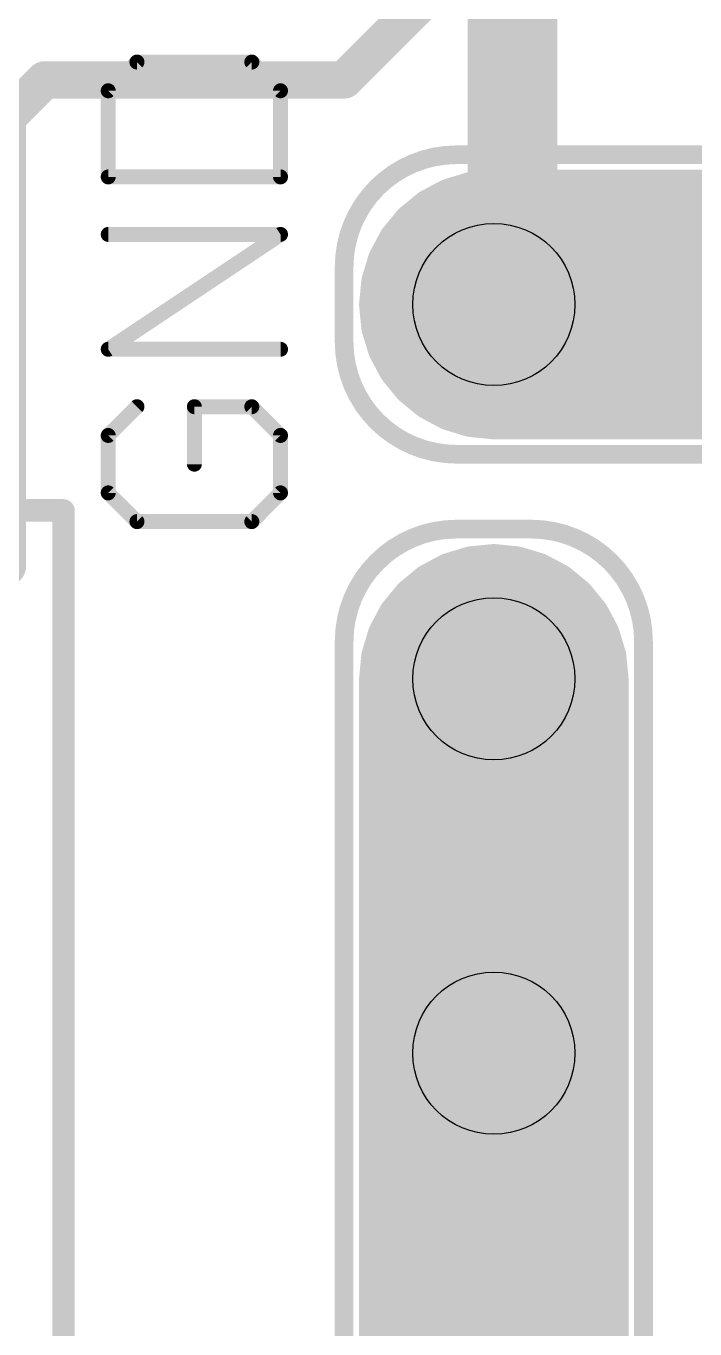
# Model space of a CAD drawing. Extents: x -0.4 to 91.5, y -0.3 to 57.4.
# Drawn here: x 34.67 to 39.21, y 38.13 to 46.97 of the extents above; entities that cross this region are included whole.
import ezdxf

# ---------------------------------------------------------------- set-up
doc = ezdxf.new("R2010")
doc.units = 0
for name, color, linetype in [('1', 12, 'CONTINUOUS'), ('16', 132, 'CONTINUOUS'), ('20', 53, 'CONTINUOUS'), ('21', 253, 'CONTINUOUS')]:
    doc.layers.add(name, color=color, linetype=linetype)

msp = doc.modelspace()

# ---------------------------------------------------------------- linework, layer by layer
at = {"layer": '1'}
for points, const_width in [([(36.83, 46.609), (37.592, 47.371)], 0.254), ([(34.544, 46.355), (34.798, 46.609)], 0.254), ([(34.798, 46.609), (36.83, 46.609)], 0.254), ([(34.544, 43.307), (34.544, 46.355)], 0.254), ([(37.5544, 45.789), (37.6973, 45.8324)], 0.3048), ([(37.6973, 45.8324), (37.846, 45.847)], 0.3048), ([(37.846, 45.847), (65.786, 45.847)], 0.3048), ([(37.4227, 45.7186), (37.5544, 45.789)], 0.3048), ([(37.3072, 45.6238), (37.4227, 45.7186)], 0.3048), ([(37.4253, 45.72), (66.2067, 45.72)], 0.3048), ([(37.2124, 45.5083), (37.3072, 45.6238)], 0.3048), ([(37.142, 45.3766), (37.2124, 45.5083)], 0.3048), ([(37.1626, 45.4152), (66.4694, 45.4152)], 0.3048), ([(37.0986, 45.2337), (37.142, 45.3766)], 0.3048), ([(37.084, 45.085), (37.0986, 45.2337)], 0.3048), ([(37.0986, 44.9363), (37.084, 45.085)], 0.3048), ([(37.0865, 45.1104), (66.5455, 45.1104)], 0.3048), ([(37.142, 44.7934), (37.0986, 44.9363)], 0.3048), ([(37.1383, 44.8056), (66.4937, 44.8056)], 0.3048), ([(37.2124, 44.6617), (37.142, 44.7934)], 0.3048), ([(37.3072, 44.5462), (37.2124, 44.6617)], 0.3048), ([(37.4227, 44.4514), (37.3072, 44.5462)], 0.3048), ([(37.3625, 44.5008), (66.2695, 44.5008)], 0.3048), ([(37.5544, 44.381), (37.4227, 44.4514)], 0.3048), ([(37.6973, 44.3376), (37.5544, 44.381)], 0.3048), ([(37.846, 44.323), (37.6973, 44.3376)], 0.3048), ([(65.786, 44.323), (37.846, 44.323)], 0.3048), ([(33.655, 42.418), (34.544, 43.307)], 0.254), ([(37.5544, 43.249), (37.6973, 43.2924)], 0.3048), ([(37.6619, 43.2816), (38.0301, 43.2816)], 0.3048), ([(37.6973, 43.2924), (37.846, 43.307)], 0.3048), ([(37.846, 43.307), (37.9947, 43.2924)], 0.3048), ([(37.9947, 43.2924), (38.1376, 43.249)], 0.3048), ([(37.3072, 43.0838), (37.4227, 43.1786)], 0.3048), ([(37.4227, 43.1786), (37.5544, 43.249)], 0.3048), ([(38.1376, 43.249), (38.2693, 43.1786)], 0.3048), ([(38.2693, 43.1786), (38.3848, 43.0838)], 0.3048), ([(37.2124, 42.9683), (37.3072, 43.0838)], 0.3048), ([(38.3848, 43.0838), (38.4796, 42.9683)], 0.3048), ([(37.142, 42.8366), (37.2124, 42.9683)], 0.3048), ([(37.2194, 42.9768), (38.4726, 42.9768)], 0.3048), ([(38.4796, 42.9683), (38.55, 42.8366)], 0.3048), ([(37.0986, 42.6937), (37.142, 42.8366)], 0.3048), ([(38.55, 42.8366), (38.5934, 42.6937)], 0.3048), ([(37.084, 42.545), (37.0986, 42.6937)], 0.3048), ([(37.0965, 42.672), (38.5955, 42.672)], 0.3048), ([(38.5934, 42.6937), (38.608, 42.545)], 0.3048), ([(37.084, 32.385), (37.084, 42.545)], 0.3048), ([(38.608, 42.545), (38.608, 32.385)], 0.3048), ([(37.084, 42.3672), (38.608, 42.3672)], 0.3048), ([(37.084, 42.0624), (38.608, 42.0624)], 0.3048), ([(37.084, 41.7576), (38.608, 41.7576)], 0.3048), ([(37.084, 41.4528), (38.608, 41.4528)], 0.3048), ([(37.084, 41.148), (38.608, 41.148)], 0.3048), ([(37.084, 40.8432), (38.608, 40.8432)], 0.3048), ([(37.084, 40.5384), (38.608, 40.5384)], 0.3048), ([(37.084, 40.2336), (38.608, 40.2336)], 0.3048), ([(37.084, 39.9288), (38.608, 39.9288)], 0.3048), ([(37.084, 39.624), (38.608, 39.624)], 0.3048), ([(37.084, 39.3192), (38.608, 39.3192)], 0.3048), ([(37.084, 39.0144), (38.608, 39.0144)], 0.3048), ([(37.084, 38.7096), (38.608, 38.7096)], 0.3048), ([(37.084, 38.4048), (38.608, 38.4048)], 0.3048), ([(37.084, 38.1), (38.608, 38.1)], 0.3048)]:
    msp.add_lwpolyline(points, dxfattribs=dict(at, const_width=const_width))
for points, const_width in [([(34.798, 46.6725, 1), (34.798, 46.5455)], 0.127), ([(34.8429, 46.5641, 1), (34.7531, 46.6539)], 0.127), ([(36.7851, 46.6539, 1), (36.8749, 46.5641)], 0.127), ([(36.83, 46.5455, 1), (36.83, 46.6725)], 0.127), ([(34.6075, 46.355, 1), (34.4805, 46.355)], 0.127), ([(37.6899, 45.9082, 1), (37.7048, 45.7565)], 0.1524), ([(37.7195, 45.7594, 1), (37.6752, 45.9053)], 0.1524), ([(37.846, 45.9232, 1), (37.846, 45.7708)], 0.1524), ([(37.8535, 45.7712, 1), (37.8385, 45.9228)], 0.1524), ([(37.5323, 45.8619, 1), (37.5765, 45.7161)], 0.1524), ([(37.5903, 45.7218, 1), (37.5185, 45.8562)], 0.1524), ([(37.3867, 45.7858, 1), (37.4586, 45.6514)], 0.1524), ([(37.4253, 45.7962, 1), (37.4253, 45.6438)], 0.1524), ([(37.471, 45.6597, 1), (37.3743, 45.7775)], 0.1524), ([(37.2588, 45.6827, 1), (37.3555, 45.5649)], 0.1524), ([(37.3661, 45.5755, 1), (37.2483, 45.6722)], 0.1524), ([(37.1535, 45.5567, 1), (37.2713, 45.46)], 0.1524), ([(37.2796, 45.4724, 1), (37.1452, 45.5443)], 0.1524), ([(37.1626, 45.4914, 1), (37.1626, 45.339)], 0.1524), ([(37.0748, 45.4125, 1), (37.2092, 45.3407)], 0.1524), ([(37.2149, 45.3545, 1), (37.0691, 45.3987)], 0.1524), ([(37.1745, 45.2262, 1), (37.0228, 45.2411)], 0.1524), ([(37.0257, 45.2558, 1), (37.1716, 45.2115)], 0.1524), ([(37.1598, 45.0925, 1), (37.0082, 45.0775)], 0.1524), ([(37.0865, 45.1866, 1), (37.0865, 45.0342)], 0.1524), ([(37.0082, 45.0925, 1), (37.1598, 45.0775)], 0.1524), ([(37.1716, 44.9585, 1), (37.0257, 44.9142)], 0.1524), ([(37.0228, 44.9289, 1), (37.1745, 44.9438)], 0.1524), ([(37.1383, 44.8818, 1), (37.1383, 44.7294)], 0.1524), ([(37.2092, 44.8293, 1), (37.0748, 44.7575)], 0.1524), ([(37.0691, 44.7713, 1), (37.2149, 44.8155)], 0.1524), ([(37.2713, 44.71, 1), (37.1535, 44.6133)], 0.1524), ([(37.1452, 44.6257, 1), (37.2796, 44.6976)], 0.1524), ([(37.3555, 44.6051, 1), (37.2588, 44.4873)], 0.1524), ([(37.2483, 44.4978, 1), (37.3661, 44.5945)], 0.1524), ([(37.3625, 44.577, 1), (37.3625, 44.4246)], 0.1524), ([(37.4586, 44.5186, 1), (37.3867, 44.3842)], 0.1524), ([(37.3743, 44.3925, 1), (37.471, 44.5103)], 0.1524), ([(37.5765, 44.4539, 1), (37.5323, 44.3081)], 0.1524), ([(37.5185, 44.3138, 1), (37.5903, 44.4482)], 0.1524), ([(37.7048, 44.4135, 1), (37.6899, 44.2618)], 0.1524), ([(37.6752, 44.2647, 1), (37.7195, 44.4106)], 0.1524), ([(37.846, 44.3992, 1), (37.846, 44.2468)], 0.1524), ([(37.8385, 44.2472, 1), (37.8535, 44.3988)], 0.1524), ([(37.6619, 43.3578, 1), (37.6619, 43.2054)], 0.1524), ([(37.6899, 43.3682, 1), (37.7048, 43.2165)], 0.1524), ([(37.7195, 43.2194, 1), (37.6752, 43.3653)], 0.1524), ([(37.8535, 43.3828, 1), (37.8385, 43.2312)], 0.1524), ([(37.8535, 43.2312, 1), (37.8385, 43.3828)], 0.1524), ([(38.0168, 43.3653, 1), (37.9725, 43.2194)], 0.1524), ([(37.9872, 43.2165, 1), (38.0021, 43.3682)], 0.1524), ([(38.0301, 43.2054, 1), (38.0301, 43.3578)], 0.1524), ([(34.4805, 43.307, 1), (34.6075, 43.307)], 0.127), ([(37.3867, 43.2458, 1), (37.4586, 43.1114)], 0.1524), ([(37.471, 43.1197, 1), (37.3743, 43.2375)], 0.1524), ([(37.5323, 43.3219, 1), (37.5765, 43.1761)], 0.1524), ([(37.5903, 43.1818, 1), (37.5185, 43.3162)], 0.1524), ([(38.1735, 43.3162, 1), (38.1017, 43.1818)], 0.1524), ([(38.1155, 43.1761, 1), (38.1597, 43.3219)], 0.1524), ([(38.3177, 43.2375, 1), (38.221, 43.1197)], 0.1524), ([(38.2334, 43.1114, 1), (38.3053, 43.2458)], 0.1524), ([(37.3661, 43.0355, 1), (37.2483, 43.1322)], 0.1524), ([(38.4437, 43.1322, 1), (38.3259, 43.0355)], 0.1524), ([(37.2588, 43.1427, 1), (37.3555, 43.0249)], 0.1524), ([(38.3365, 43.0249, 1), (38.4332, 43.1427)], 0.1524), ([(37.1535, 43.0167, 1), (37.2713, 42.92)], 0.1524), ([(37.2194, 43.053, 1), (37.2194, 42.9006)], 0.1524), ([(37.2796, 42.9324, 1), (37.1452, 43.0043)], 0.1524), ([(38.5468, 43.0043, 1), (38.4124, 42.9324)], 0.1524), ([(38.4207, 42.92, 1), (38.5385, 43.0167)], 0.1524), ([(38.4726, 42.9006, 1), (38.4726, 43.053)], 0.1524), ([(37.2149, 42.8145, 1), (37.0691, 42.8587)], 0.1524), ([(38.6229, 42.8587, 1), (38.4771, 42.8145)], 0.1524), ([(37.0748, 42.8725, 1), (37.2092, 42.8007)], 0.1524), ([(38.4828, 42.8007, 1), (38.6172, 42.8725)], 0.1524), ([(37.0965, 42.7482, 1), (37.0965, 42.5958)], 0.1524), ([(37.0257, 42.7158, 1), (37.1716, 42.6715)], 0.1524), ([(37.1745, 42.6862, 1), (37.0228, 42.7011)], 0.1524), ([(38.6692, 42.7011, 1), (38.5175, 42.6862)], 0.1524), ([(38.5204, 42.6715, 1), (38.6663, 42.7158)], 0.1524), ([(38.5955, 42.5958, 1), (38.5955, 42.7482)], 0.1524), ([(37.1602, 42.545, 1), (37.0078, 42.545)], 0.1524), ([(37.0082, 42.5525, 1), (37.1598, 42.5375)], 0.1524), ([(38.6842, 42.545, 1), (38.5318, 42.545)], 0.1524), ([(38.5322, 42.5375, 1), (38.6838, 42.5525)], 0.1524), ([(37.084, 42.4434, 1), (37.084, 42.291)], 0.1524), ([(38.608, 42.291, 1), (38.608, 42.4434)], 0.1524), ([(37.084, 42.1386, 1), (37.084, 41.9862)], 0.1524), ([(38.608, 41.9862, 1), (38.608, 42.1386)], 0.1524), ([(37.084, 41.8338, 1), (37.084, 41.6814)], 0.1524), ([(38.608, 41.6814, 1), (38.608, 41.8338)], 0.1524), ([(37.084, 41.529, 1), (37.084, 41.3766)], 0.1524), ([(38.608, 41.3766, 1), (38.608, 41.529)], 0.1524), ([(37.084, 41.2242, 1), (37.084, 41.0718)], 0.1524), ([(38.608, 41.0718, 1), (38.608, 41.2242)], 0.1524), ([(37.084, 40.9194, 1), (37.084, 40.767)], 0.1524), ([(38.608, 40.767, 1), (38.608, 40.9194)], 0.1524), ([(37.084, 40.6146, 1), (37.084, 40.4622)], 0.1524), ([(38.608, 40.4622, 1), (38.608, 40.6146)], 0.1524), ([(37.084, 40.3098, 1), (37.084, 40.1574)], 0.1524), ([(38.608, 40.1574, 1), (38.608, 40.3098)], 0.1524), ([(37.084, 40.005, 1), (37.084, 39.8526)], 0.1524), ([(38.608, 39.8526, 1), (38.608, 40.005)], 0.1524), ([(37.084, 39.7002, 1), (37.084, 39.5478)], 0.1524), ([(38.608, 39.5478, 1), (38.608, 39.7002)], 0.1524), ([(37.084, 39.3954, 1), (37.084, 39.243)], 0.1524), ([(38.608, 39.243, 1), (38.608, 39.3954)], 0.1524), ([(37.084, 39.0906, 1), (37.084, 38.9382)], 0.1524), ([(38.608, 38.9382, 1), (38.608, 39.0906)], 0.1524), ([(37.084, 38.7858, 1), (37.084, 38.6334)], 0.1524), ([(38.608, 38.6334, 1), (38.608, 38.7858)], 0.1524), ([(37.084, 38.481, 1), (37.084, 38.3286)], 0.1524), ([(38.608, 38.3286, 1), (38.608, 38.481)], 0.1524), ([(37.084, 38.1762, 1), (37.084, 38.0238)], 0.1524), ([(38.608, 38.0238, 1), (38.608, 38.1762)], 0.1524)]:
    msp.add_lwpolyline(points, format="xyb", dxfattribs=dict(at, const_width=const_width))
at = {"layer": '16'}
for points, const_width in [([(37.973, 45.339), (37.973, 48.895)], 0.6096), ([(37.6973, 45.8324), (37.5544, 45.789)], 0.3048), ([(37.846, 45.847), (37.6973, 45.8324)], 0.3048), ([(65.786, 45.847), (37.846, 45.847)], 0.3048), ([(37.5544, 45.789), (37.4227, 45.7186)], 0.3048), ([(37.4227, 45.7186), (37.3072, 45.6238)], 0.3048), ([(37.4253, 45.72), (66.2067, 45.72)], 0.3048), ([(37.3072, 45.6238), (37.2124, 45.5083)], 0.3048), ([(37.2124, 45.5083), (37.142, 45.3766)], 0.3048), ([(37.973, 45.339), (38.1, 45.212)], 0.6096), ([(37.1626, 45.4152), (66.4694, 45.4152)], 0.3048), ([(37.142, 45.3766), (37.0986, 45.2337)], 0.3048), ([(37.0986, 45.2337), (37.084, 45.085)], 0.3048), ([(37.084, 45.085), (37.0986, 44.9363)], 0.3048), ([(37.0865, 45.1104), (66.5455, 45.1104)], 0.3048), ([(37.0986, 44.9363), (37.142, 44.7934)], 0.3048), ([(37.1383, 44.8056), (66.4937, 44.8056)], 0.3048), ([(37.142, 44.7934), (37.2124, 44.6617)], 0.3048), ([(37.2124, 44.6617), (37.3072, 44.5462)], 0.3048), ([(37.3072, 44.5462), (37.4227, 44.4514)], 0.3048), ([(37.3625, 44.5008), (66.2695, 44.5008)], 0.3048), ([(37.4227, 44.4514), (37.5544, 44.381)], 0.3048), ([(37.5544, 44.381), (37.6973, 44.3376)], 0.3048), ([(37.6973, 44.3376), (37.846, 44.323)], 0.3048), ([(37.846, 44.323), (65.786, 44.323)], 0.3048), ([(37.6973, 43.2924), (37.5544, 43.249)], 0.3048), ([(37.6619, 43.2816), (38.0301, 43.2816)], 0.3048), ([(37.846, 43.307), (37.6973, 43.2924)], 0.3048), ([(37.9947, 43.2924), (37.846, 43.307)], 0.3048), ([(38.1376, 43.249), (37.9947, 43.2924)], 0.3048), ([(37.4227, 43.1786), (37.3072, 43.0838)], 0.3048), ([(37.5544, 43.249), (37.4227, 43.1786)], 0.3048), ([(38.2693, 43.1786), (38.1376, 43.249)], 0.3048), ([(38.3848, 43.0838), (38.2693, 43.1786)], 0.3048), ([(37.3072, 43.0838), (37.2124, 42.9683)], 0.3048), ([(38.4796, 42.9683), (38.3848, 43.0838)], 0.3048), ([(37.2124, 42.9683), (37.142, 42.8366)], 0.3048), ([(37.2194, 42.9768), (38.4726, 42.9768)], 0.3048), ([(38.55, 42.8366), (38.4796, 42.9683)], 0.3048), ([(37.142, 42.8366), (37.0986, 42.6937)], 0.3048), ([(38.5934, 42.6937), (38.55, 42.8366)], 0.3048), ([(37.0986, 42.6937), (37.084, 42.545)], 0.3048), ([(37.0965, 42.672), (38.5955, 42.672)], 0.3048), ([(38.608, 42.545), (38.5934, 42.6937)], 0.3048), ([(37.084, 42.545), (37.084, 32.385)], 0.3048), ([(38.608, 32.385), (38.608, 42.545)], 0.3048), ([(37.084, 42.3672), (38.608, 42.3672)], 0.3048), ([(37.084, 42.0624), (38.608, 42.0624)], 0.3048), ([(37.084, 41.7576), (38.608, 41.7576)], 0.3048), ([(37.084, 41.4528), (38.608, 41.4528)], 0.3048), ([(37.084, 41.148), (38.608, 41.148)], 0.3048), ([(37.084, 40.8432), (38.608, 40.8432)], 0.3048), ([(37.084, 40.5384), (38.608, 40.5384)], 0.3048), ([(37.084, 40.2336), (38.608, 40.2336)], 0.3048), ([(37.084, 39.9288), (38.608, 39.9288)], 0.3048), ([(37.084, 39.624), (38.608, 39.624)], 0.3048), ([(37.084, 39.3192), (38.608, 39.3192)], 0.3048), ([(37.084, 39.0144), (38.608, 39.0144)], 0.3048), ([(37.084, 38.7096), (38.608, 38.7096)], 0.3048), ([(37.084, 38.4048), (38.608, 38.4048)], 0.3048), ([(37.084, 38.1), (38.608, 38.1)], 0.3048)]:
    msp.add_lwpolyline(points, dxfattribs=dict(at, const_width=const_width))
for points, const_width in [([(37.6899, 45.9082, 1), (37.7048, 45.7565)], 0.1524), ([(37.7195, 45.7594, 1), (37.6752, 45.9053)], 0.1524), ([(37.846, 45.9232, 1), (37.846, 45.7708)], 0.1524), ([(37.8535, 45.7712, 1), (37.8385, 45.9228)], 0.1524), ([(37.5323, 45.8619, 1), (37.5765, 45.7161)], 0.1524), ([(37.5903, 45.7218, 1), (37.5185, 45.8562)], 0.1524), ([(37.3867, 45.7858, 1), (37.4586, 45.6514)], 0.1524), ([(37.4253, 45.7962, 1), (37.4253, 45.6438)], 0.1524), ([(37.471, 45.6597, 1), (37.3743, 45.7775)], 0.1524), ([(37.2588, 45.6827, 1), (37.3555, 45.5649)], 0.1524), ([(37.3661, 45.5755, 1), (37.2483, 45.6722)], 0.1524), ([(37.1535, 45.5567, 1), (37.2713, 45.46)], 0.1524), ([(37.2796, 45.4724, 1), (37.1452, 45.5443)], 0.1524), ([(38.0808, 45.4468, 1), (37.8652, 45.2312)], 0.3048), ([(37.1626, 45.4914, 1), (37.1626, 45.339)], 0.1524), ([(37.0748, 45.4125, 1), (37.2092, 45.3407)], 0.1524), ([(37.2149, 45.3545, 1), (37.0691, 45.3987)], 0.1524), ([(37.8206, 45.339, 1), (38.1254, 45.339)], 0.3048), ([(37.9922, 45.1042, 1), (38.2078, 45.3198)], 0.3048), ([(37.1745, 45.2262, 1), (37.0228, 45.2411)], 0.1524), ([(37.0257, 45.2558, 1), (37.1716, 45.2115)], 0.1524), ([(37.1598, 45.0925, 1), (37.0082, 45.0775)], 0.1524), ([(37.0865, 45.1866, 1), (37.0865, 45.0342)], 0.1524), ([(37.0082, 45.0925, 1), (37.1598, 45.0775)], 0.1524), ([(37.1716, 44.9585, 1), (37.0257, 44.9142)], 0.1524), ([(37.0228, 44.9289, 1), (37.1745, 44.9438)], 0.1524), ([(37.1383, 44.8818, 1), (37.1383, 44.7294)], 0.1524), ([(37.2092, 44.8293, 1), (37.0748, 44.7575)], 0.1524), ([(37.0691, 44.7713, 1), (37.2149, 44.8155)], 0.1524), ([(37.2713, 44.71, 1), (37.1535, 44.6133)], 0.1524), ([(37.1452, 44.6257, 1), (37.2796, 44.6976)], 0.1524), ([(37.3555, 44.6051, 1), (37.2588, 44.4873)], 0.1524), ([(37.2483, 44.4978, 1), (37.3661, 44.5945)], 0.1524), ([(37.3625, 44.577, 1), (37.3625, 44.4246)], 0.1524), ([(37.4586, 44.5186, 1), (37.3867, 44.3842)], 0.1524), ([(37.3743, 44.3925, 1), (37.471, 44.5103)], 0.1524), ([(37.5765, 44.4539, 1), (37.5323, 44.3081)], 0.1524), ([(37.5185, 44.3138, 1), (37.5903, 44.4482)], 0.1524), ([(37.7048, 44.4135, 1), (37.6899, 44.2618)], 0.1524), ([(37.6752, 44.2647, 1), (37.7195, 44.4106)], 0.1524), ([(37.846, 44.3992, 1), (37.846, 44.2468)], 0.1524), ([(37.8385, 44.2472, 1), (37.8535, 44.3988)], 0.1524), ([(37.6619, 43.3578, 1), (37.6619, 43.2054)], 0.1524), ([(37.6899, 43.3682, 1), (37.7048, 43.2165)], 0.1524), ([(37.7195, 43.2194, 1), (37.6752, 43.3653)], 0.1524), ([(37.8535, 43.3828, 1), (37.8385, 43.2312)], 0.1524), ([(37.8535, 43.2312, 1), (37.8385, 43.3828)], 0.1524), ([(38.0168, 43.3653, 1), (37.9725, 43.2194)], 0.1524), ([(37.9872, 43.2165, 1), (38.0021, 43.3682)], 0.1524), ([(38.0301, 43.2054, 1), (38.0301, 43.3578)], 0.1524), ([(37.3867, 43.2458, 1), (37.4586, 43.1114)], 0.1524), ([(37.471, 43.1197, 1), (37.3743, 43.2375)], 0.1524), ([(37.5323, 43.3219, 1), (37.5765, 43.1761)], 0.1524), ([(37.5903, 43.1818, 1), (37.5185, 43.3162)], 0.1524), ([(38.1735, 43.3162, 1), (38.1017, 43.1818)], 0.1524), ([(38.1155, 43.1761, 1), (38.1597, 43.3219)], 0.1524), ([(38.3177, 43.2375, 1), (38.221, 43.1197)], 0.1524), ([(38.2334, 43.1114, 1), (38.3053, 43.2458)], 0.1524), ([(37.3661, 43.0355, 1), (37.2483, 43.1322)], 0.1524), ([(38.4437, 43.1322, 1), (38.3259, 43.0355)], 0.1524), ([(37.2588, 43.1427, 1), (37.3555, 43.0249)], 0.1524), ([(38.3365, 43.0249, 1), (38.4332, 43.1427)], 0.1524), ([(37.1535, 43.0167, 1), (37.2713, 42.92)], 0.1524), ([(37.2194, 43.053, 1), (37.2194, 42.9006)], 0.1524), ([(37.2796, 42.9324, 1), (37.1452, 43.0043)], 0.1524), ([(38.5468, 43.0043, 1), (38.4124, 42.9324)], 0.1524), ([(38.4207, 42.92, 1), (38.5385, 43.0167)], 0.1524), ([(38.4726, 42.9006, 1), (38.4726, 43.053)], 0.1524), ([(37.2149, 42.8145, 1), (37.0691, 42.8587)], 0.1524), ([(38.6229, 42.8587, 1), (38.4771, 42.8145)], 0.1524), ([(37.0748, 42.8725, 1), (37.2092, 42.8007)], 0.1524), ([(38.4828, 42.8007, 1), (38.6172, 42.8725)], 0.1524), ([(37.0965, 42.7482, 1), (37.0965, 42.5958)], 0.1524), ([(37.0257, 42.7158, 1), (37.1716, 42.6715)], 0.1524), ([(37.1745, 42.6862, 1), (37.0228, 42.7011)], 0.1524), ([(38.6692, 42.7011, 1), (38.5175, 42.6862)], 0.1524), ([(38.5204, 42.6715, 1), (38.6663, 42.7158)], 0.1524), ([(38.5955, 42.5958, 1), (38.5955, 42.7482)], 0.1524), ([(37.1602, 42.545, 1), (37.0078, 42.545)], 0.1524), ([(37.0082, 42.5525, 1), (37.1598, 42.5375)], 0.1524), ([(38.6842, 42.545, 1), (38.5318, 42.545)], 0.1524), ([(38.5322, 42.5375, 1), (38.6838, 42.5525)], 0.1524), ([(37.084, 42.4434, 1), (37.084, 42.291)], 0.1524), ([(38.608, 42.291, 1), (38.608, 42.4434)], 0.1524), ([(37.084, 42.1386, 1), (37.084, 41.9862)], 0.1524), ([(38.608, 41.9862, 1), (38.608, 42.1386)], 0.1524), ([(37.084, 41.8338, 1), (37.084, 41.6814)], 0.1524), ([(38.608, 41.6814, 1), (38.608, 41.8338)], 0.1524), ([(37.084, 41.529, 1), (37.084, 41.3766)], 0.1524), ([(38.608, 41.3766, 1), (38.608, 41.529)], 0.1524), ([(37.084, 41.2242, 1), (37.084, 41.0718)], 0.1524), ([(38.608, 41.0718, 1), (38.608, 41.2242)], 0.1524), ([(37.084, 40.9194, 1), (37.084, 40.767)], 0.1524), ([(38.608, 40.767, 1), (38.608, 40.9194)], 0.1524), ([(37.084, 40.6146, 1), (37.084, 40.4622)], 0.1524), ([(38.608, 40.4622, 1), (38.608, 40.6146)], 0.1524), ([(37.084, 40.3098, 1), (37.084, 40.1574)], 0.1524), ([(38.608, 40.1574, 1), (38.608, 40.3098)], 0.1524), ([(37.084, 40.005, 1), (37.084, 39.8526)], 0.1524), ([(38.608, 39.8526, 1), (38.608, 40.005)], 0.1524), ([(37.084, 39.7002, 1), (37.084, 39.5478)], 0.1524), ([(38.608, 39.5478, 1), (38.608, 39.7002)], 0.1524), ([(37.084, 39.3954, 1), (37.084, 39.243)], 0.1524), ([(38.608, 39.243, 1), (38.608, 39.3954)], 0.1524), ([(37.084, 39.0906, 1), (37.084, 38.9382)], 0.1524), ([(38.608, 38.9382, 1), (38.608, 39.0906)], 0.1524), ([(37.084, 38.7858, 1), (37.084, 38.6334)], 0.1524), ([(38.608, 38.6334, 1), (38.608, 38.7858)], 0.1524), ([(37.084, 38.481, 1), (37.084, 38.3286)], 0.1524), ([(38.608, 38.3286, 1), (38.608, 38.481)], 0.1524), ([(37.084, 38.1762, 1), (37.084, 38.0238)], 0.1524), ([(38.608, 38.0238, 1), (38.608, 38.1762)], 0.1524)]:
    msp.add_lwpolyline(points, format="xyb", dxfattribs=dict(at, const_width=const_width))
at = {"layer": '20'}
for centre in [(37.846, 45.085), (37.846, 42.545), (37.846, 40.005)]:
    msp.add_circle(centre, 0.55, dxfattribs=at)
at = {"layer": '21'}
for points, const_width in [([(35.4237, 46.7302), (35.2288, 46.5353)], 0.1016), ([(36.2033, 46.7302), (35.4237, 46.7302)], 0.1016), ([(36.3982, 46.5353), (36.2033, 46.7302)], 0.1016), ([(35.2288, 46.5353), (35.2288, 45.9506)], 0.1016), ([(36.3982, 45.9506), (36.3982, 46.5353)], 0.1016), ([(37.592, 46.101), (66.04, 46.101)], 0.127), ([(35.2288, 45.9506), (36.3982, 45.9506)], 0.1016), ([(35.2288, 44.7812), (36.3982, 45.5608)], 0.1016), ([(36.3982, 45.5608), (35.2288, 45.5608)], 0.1016), ([(36.83, 44.831), (36.83, 45.339)], 0.127), ([(36.3982, 44.7812), (35.2288, 44.7812)], 0.1016), ([(35.4237, 44.3914), (35.2288, 44.1965)], 0.1016), ([(36.2033, 44.3914), (35.8135, 44.3914)], 0.1016), ([(35.8135, 44.3914), (35.8135, 44.0016)], 0.1016), ([(36.3982, 44.1965), (36.2033, 44.3914)], 0.1016), ([(35.2288, 44.1965), (35.2288, 43.8067)], 0.1016), ([(36.3982, 43.8067), (36.3982, 44.1965)], 0.1016), ([(66.04, 44.069), (37.592, 44.069)], 0.127), ([(35.2288, 43.8067), (35.4237, 43.6118)], 0.1016), ([(36.2033, 43.6118), (36.3982, 43.8067)], 0.1016), ([(32.385, 43.688), (34.925, 43.688)], 0.1524), ([(34.925, 8.128), (34.925, 43.688)], 0.1524), ([(35.4237, 43.6118), (36.2033, 43.6118)], 0.1016), ([(37.592, 43.561), (38.1, 43.561)], 0.127), ([(36.83, 32.131), (36.83, 42.799)], 0.127), ([(38.862, 42.799), (38.862, 32.131)], 0.127)]:
    msp.add_lwpolyline(points, dxfattribs=dict(at, const_width=const_width))
for points, const_width in [([(35.4237, 46.7556, 1), (35.4237, 46.7048)], 0.0508), ([(35.4417, 46.7122, 1), (35.4057, 46.7482)], 0.0508), ([(36.2213, 46.7482, 1), (36.1853, 46.7122)], 0.0508), ([(36.2033, 46.7048, 1), (36.2033, 46.7556)], 0.0508), ([(35.2108, 46.5533, 1), (35.2468, 46.5173)], 0.0508), ([(35.2542, 46.5353, 1), (35.2034, 46.5353)], 0.0508), ([(36.4236, 46.5353, 1), (36.3728, 46.5353)], 0.0508), ([(36.3802, 46.5173, 1), (36.4162, 46.5533)], 0.0508), ([(37.592, 46.101, 0.4142), (36.83, 45.339)], 0.127), ([(37.592, 46.1328, 1), (37.592, 46.0692)], 0.0635), ([(37.592, 46.0692, 1), (37.592, 46.1328)], 0.0635), ([(35.2288, 45.976, 1), (35.2288, 45.9252)], 0.0508), ([(35.2034, 45.9506, 1), (35.2542, 45.9506)], 0.0508), ([(36.3728, 45.9506, 1), (36.4236, 45.9506)], 0.0508), ([(36.3982, 45.9252, 1), (36.3982, 45.976)], 0.0508), ([(35.2288, 45.5862, 1), (35.2288, 45.5354)], 0.0508), ([(36.4123, 45.5397, 1), (36.3841, 45.5819)], 0.0508), ([(36.3982, 45.5354, 1), (36.3982, 45.5862)], 0.0508), ([(36.8618, 45.339, 1), (36.7982, 45.339)], 0.0635), ([(36.7982, 45.339, 1), (36.8618, 45.339)], 0.0635), ([(35.2288, 44.8066, 1), (35.2288, 44.7558)], 0.0508), ([(35.2147, 44.8023, 1), (35.2429, 44.7601)], 0.0508), ([(36.3982, 44.7558, 1), (36.3982, 44.8066)], 0.0508), ([(36.8618, 44.831, 1), (36.7982, 44.831)], 0.0635), ([(36.7982, 44.831, 1), (36.8618, 44.831)], 0.0635), ([(36.83, 44.831, 0.4142), (37.592, 44.069)], 0.127), ([(35.4417, 44.3734, 1), (35.4057, 44.4094)], 0.0508), ([(35.8135, 44.4168, 1), (35.8135, 44.366)], 0.0508), ([(35.8389, 44.3914, 1), (35.7881, 44.3914)], 0.0508), ([(36.2213, 44.4094, 1), (36.1853, 44.3734)], 0.0508), ([(36.2033, 44.366, 1), (36.2033, 44.4168)], 0.0508), ([(35.2108, 44.2145, 1), (35.2468, 44.1785)], 0.0508), ([(35.2542, 44.1965, 1), (35.2034, 44.1965)], 0.0508), ([(36.4236, 44.1965, 1), (36.3728, 44.1965)], 0.0508), ([(36.3802, 44.1785, 1), (36.4162, 44.2145)], 0.0508), ([(37.592, 44.1008, 1), (37.592, 44.0373)], 0.0635), ([(37.592, 44.0373, 1), (37.592, 44.1008)], 0.0635), ([(35.7881, 44.0016, 1), (35.8389, 44.0016)], 0.0508), ([(35.2468, 43.8247, 1), (35.2108, 43.7887)], 0.0508), ([(36.4162, 43.7887, 1), (36.3802, 43.8247)], 0.0508), ([(34.9631, 43.688, 1), (34.8869, 43.688)], 0.0762), ([(34.925, 43.6499, 1), (34.925, 43.7261)], 0.0762), ([(35.2034, 43.8067, 1), (35.2542, 43.8067)], 0.0508), ([(36.3728, 43.8067, 1), (36.4236, 43.8067)], 0.0508), ([(35.4237, 43.6372, 1), (35.4237, 43.5864)], 0.0508), ([(35.4057, 43.5938, 1), (35.4417, 43.6298)], 0.0508), ([(36.1853, 43.6298, 1), (36.2213, 43.5938)], 0.0508), ([(36.2033, 43.5864, 1), (36.2033, 43.6372)], 0.0508), ([(37.592, 43.561, 0.4142), (36.83, 42.799)], 0.127), ([(37.592, 43.5928, 1), (37.592, 43.5292)], 0.0635), ([(37.592, 43.5292, 1), (37.592, 43.5928)], 0.0635), ([(38.862, 42.799, 0.4142), (38.1, 43.561)], 0.127), ([(38.1, 43.5928, 1), (38.1, 43.5292)], 0.0635), ([(38.1, 43.5292, 1), (38.1, 43.5928)], 0.0635), ([(36.8618, 42.799, 1), (36.7982, 42.799)], 0.0635), ([(36.7982, 42.799, 1), (36.8618, 42.799)], 0.0635), ([(38.8938, 42.799, 1), (38.8302, 42.799)], 0.0635), ([(38.8302, 42.799, 1), (38.8938, 42.799)], 0.0635)]:
    msp.add_lwpolyline(points, format="xyb", dxfattribs=dict(at, const_width=const_width))

doc.saveas('drawing.dxf')
